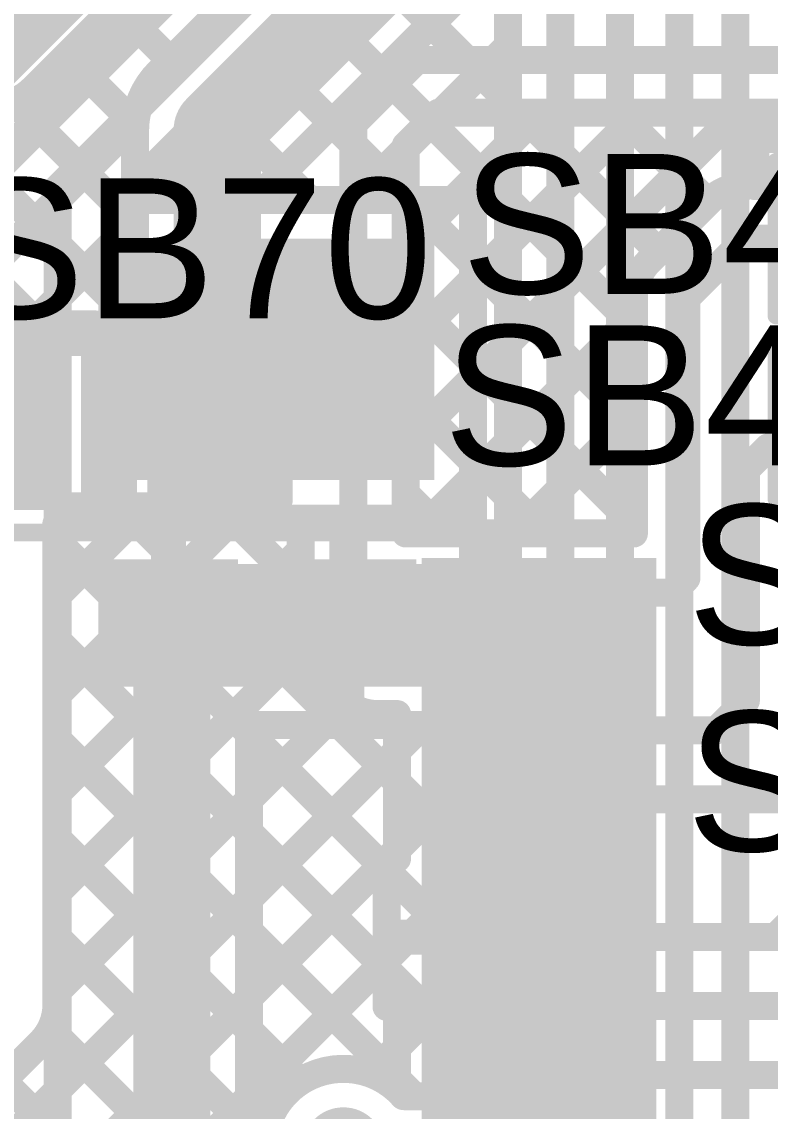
# Model space of a CAD drawing. Header units: millimetres. Extents: x -0.57 to 2.98, y -0.65 to 2.86.
# Drawn here: x 1.9541 to 2.1679, y 0.2257 to 0.537 of the extents above; entities that cross this region are included whole.
import ezdxf

# ---------------------------------------------------------------- set-up
doc = ezdxf.new("R2010")
doc.units = ezdxf.units.MM
doc.header["$MEASUREMENT"] = 0
for name, color, linetype in [('BottomLayer', 5, 'Continuous'), ('BottomPaste', 16, 'Continuous'), ('BottomSolder', 6, 'Continuous'), ('Mechanical2', 216, 'Continuous'), ('TopLayer', 1, 'Continuous'), ('TopOverlay', 2, 'Continuous'), ('TopPaste', 8, 'Continuous'), ('TopSolder', 216, 'Continuous'), ('ViaHoleLayer', 16, 'Continuous')]:
    doc.layers.add(name, color=color, linetype=linetype)
doc.styles.add('Arial', font='', dxfattribs={"height": 0.2})
doc.styles.get('Arial').set_extended_font_data('Arial')

# ---------------------------------------------------------------- blocks, each defined once
blk = doc.blocks.new('SOLDER_BRIDGE_283')
at = {"layer": 'TopLayer'}
for points in [[(-0.045, -0.0175), (-0.045, 0.0175), (-0.015, 0.0175), (-0.015, -0.0175)], [(0.015, -0.0175), (0.015, 0.0175), (0.045, 0.0175), (0.045, -0.0175)]]:
    blk.add_hatch(color=1, dxfattribs=at).paths.add_polyline_path(points)
at = {"layer": 'TopPaste'}
for points in [[(-0.045, -0.0175), (-0.045, 0.0175), (-0.015, 0.0175), (-0.015, -0.0175)], [(0.015, -0.0175), (0.015, 0.0175), (0.045, 0.0175), (0.045, -0.0175)]]:
    blk.add_hatch(color=8, dxfattribs=at).paths.add_polyline_path(points)
at = {"layer": 'TopSolder'}
for points in [[(-0.049, -0.0215), (-0.049, 0.0215), (-0.011, 0.0215), (-0.011, -0.0215)], [(0.011, -0.0215), (0.011, 0.0215), (0.049, 0.0215), (0.049, -0.0215)]]:
    blk.add_hatch(color=216, dxfattribs=at).paths.add_polyline_path(points)
at = {"layer": 'TopOverlay', "const_width": 0.005}
for points in [[(-0.05, 0.022), (-0.05, -0.022)], [(0.05, 0.022), (-0.05, 0.022)], [(0.05, 0.022), (0.05, -0.022)], [(0.05, -0.022), (-0.05, -0.022)]]:
    blk.add_lwpolyline(points, dxfattribs=at)
at = {"layer": 'TopOverlay', "const_width": 0.0025}
for points in [[(-0.05125, 0.022, 1), (-0.04875, 0.022, 1)], [(-0.05125, 0.022, 1), (-0.04875, 0.022, 1)], [(0.04875, 0.022, 1), (0.05125, 0.022, 1)], [(0.04875, 0.022, 1), (0.05125, 0.022, 1)], [(-0.05125, -0.022, 1), (-0.04875, -0.022, 1)], [(-0.05125, -0.022, 1), (-0.04875, -0.022, 1)], [(0.04875, -0.022, 1), (0.05125, -0.022, 1)], [(0.04875, -0.022, 1), (0.05125, -0.022, 1)]]:
    blk.add_lwpolyline(points, format="xyb", close=True, dxfattribs=at)
blk = doc.blocks.new('PCM1865DBTR_288')
at = {"layer": 'TopLayer'}
for points in [[(0.1437, 0.13189), (0.08465, 0.13189), (0.08465, 0.1437), (0.1437, 0.1437)], [(0.1437, 0.1122), (0.08465, 0.1122), (0.08465, 0.12402), (0.1437, 0.12402)], [(0.1437, 0.09252), (0.08465, 0.09252), (0.08465, 0.10433), (0.1437, 0.10433)], [(0.1437, 0.07283), (0.08465, 0.07283), (0.08465, 0.08465), (0.1437, 0.08465)], [(0.1437, 0.05315), (0.08465, 0.05315), (0.08465, 0.06496), (0.1437, 0.06496)], [(0.1437, 0.03346), (0.08465, 0.03346), (0.08465, 0.04528), (0.1437, 0.04528)], [(0.1437, 0.01378), (0.08465, 0.01378), (0.08465, 0.02559), (0.1437, 0.02559)], [(0.1437, -0.00591), (0.08465, -0.00591), (0.08465, 0.00591), (0.1437, 0.00591)]]:
    blk.add_hatch(color=1, dxfattribs=at).paths.add_polyline_path(points)
at = {"layer": 'TopPaste'}
for points in [[(0.1437, 0.13189), (0.08465, 0.13189), (0.08465, 0.1437), (0.1437, 0.1437)], [(0.1437, 0.1122), (0.08465, 0.1122), (0.08465, 0.12402), (0.1437, 0.12402)], [(0.1437, 0.09252), (0.08465, 0.09252), (0.08465, 0.10433), (0.1437, 0.10433)], [(0.1437, 0.07283), (0.08465, 0.07283), (0.08465, 0.08465), (0.1437, 0.08465)], [(0.1437, 0.05315), (0.08465, 0.05315), (0.08465, 0.06496), (0.1437, 0.06496)], [(0.1437, 0.03346), (0.08465, 0.03346), (0.08465, 0.04528), (0.1437, 0.04528)], [(0.1437, 0.01378), (0.08465, 0.01378), (0.08465, 0.02559), (0.1437, 0.02559)], [(0.1437, -0.00591), (0.08465, -0.00591), (0.08465, 0.00591), (0.1437, 0.00591)]]:
    blk.add_hatch(color=8, dxfattribs=at).paths.add_polyline_path(points)
at = {"layer": 'TopSolder'}
for points in [[(0.1477, 0.12789), (0.08065, 0.12789), (0.08065, 0.1477), (0.1477, 0.1477)], [(0.1477, 0.1082), (0.08065, 0.1082), (0.08065, 0.12802), (0.1477, 0.12802)], [(0.1477, 0.08852), (0.08065, 0.08852), (0.08065, 0.10833), (0.1477, 0.10833)], [(0.1477, 0.06883), (0.08065, 0.06883), (0.08065, 0.08865), (0.1477, 0.08865)], [(0.1477, 0.04915), (0.08065, 0.04915), (0.08065, 0.06896), (0.1477, 0.06896)], [(0.1477, 0.02946), (0.08065, 0.02946), (0.08065, 0.04928), (0.1477, 0.04928)], [(0.1477, 0.00978), (0.08065, 0.00978), (0.08065, 0.02959), (0.1477, 0.02959)], [(0.1477, -0.00991), (0.08065, -0.00991), (0.08065, 0.00991), (0.1477, 0.00991)], [(0.1477, -0.02959), (0.08065, -0.02959), (0.08065, -0.00978), (0.1477, -0.00978)]]:
    blk.add_hatch(color=216, dxfattribs=at).paths.add_polyline_path(points)
at = {"layer": 'TopOverlay', "const_width": 0.005}
blk.add_lwpolyline([(-0.08, 0.155), (0.078, 0.155)], dxfattribs=at)
at = {"layer": 'TopOverlay', "const_width": 0.0025}
blk.add_lwpolyline([(0.07675, 0.155, 1), (0.07925, 0.155, 1)], format="xyb", close=True, dxfattribs=at)
blk = doc.blocks.new('SOLDER_BRIDGE_294')
at = {"layer": 'TopLayer'}
for points in [[(-0.045, -0.0175), (-0.045, 0.0175), (-0.015, 0.0175), (-0.015, -0.0175)], [(0.015, -0.0175), (0.015, 0.0175), (0.045, 0.0175), (0.045, -0.0175)]]:
    blk.add_hatch(color=1, dxfattribs=at).paths.add_polyline_path(points)
at = {"layer": 'TopPaste'}
for points in [[(-0.045, -0.0175), (-0.045, 0.0175), (-0.015, 0.0175), (-0.015, -0.0175)], [(0.015, -0.0175), (0.015, 0.0175), (0.045, 0.0175), (0.045, -0.0175)]]:
    blk.add_hatch(color=8, dxfattribs=at).paths.add_polyline_path(points)
at = {"layer": 'TopSolder'}
for points in [[(-0.049, -0.0215), (-0.049, 0.0215), (-0.011, 0.0215), (-0.011, -0.0215)], [(0.011, -0.0215), (0.011, 0.0215), (0.049, 0.0215), (0.049, -0.0215)]]:
    blk.add_hatch(color=216, dxfattribs=at).paths.add_polyline_path(points)
at = {"layer": 'TopOverlay', "const_width": 0.005}
for points in [[(-0.05, 0.022), (-0.05, -0.022)], [(0.05, 0.022), (-0.05, 0.022)], [(0.05, 0.022), (0.05, -0.022)], [(0.05, -0.022), (-0.05, -0.022)]]:
    blk.add_lwpolyline(points, dxfattribs=at)
at = {"layer": 'TopOverlay', "const_width": 0.0025}
for points in [[(-0.05125, 0.022, 1), (-0.04875, 0.022, 1)], [(-0.05125, 0.022, 1), (-0.04875, 0.022, 1)], [(0.04875, 0.022, 1), (0.05125, 0.022, 1)], [(0.04875, 0.022, 1), (0.05125, 0.022, 1)], [(-0.05125, -0.022, 1), (-0.04875, -0.022, 1)], [(-0.05125, -0.022, 1), (-0.04875, -0.022, 1)], [(0.04875, -0.022, 1), (0.05125, -0.022, 1)], [(0.04875, -0.022, 1), (0.05125, -0.022, 1)]]:
    blk.add_lwpolyline(points, format="xyb", close=True, dxfattribs=at)
blk = doc.blocks.new('SOLDER_BRIDGE_296')
at = {"layer": 'TopLayer'}
for points in [[(-0.045, -0.0175), (-0.045, 0.0175), (-0.015, 0.0175), (-0.015, -0.0175)], [(0.015, -0.0175), (0.015, 0.0175), (0.045, 0.0175), (0.045, -0.0175)]]:
    blk.add_hatch(color=1, dxfattribs=at).paths.add_polyline_path(points)
at = {"layer": 'TopPaste'}
for points in [[(-0.045, -0.0175), (-0.045, 0.0175), (-0.015, 0.0175), (-0.015, -0.0175)], [(0.015, -0.0175), (0.015, 0.0175), (0.045, 0.0175), (0.045, -0.0175)]]:
    blk.add_hatch(color=8, dxfattribs=at).paths.add_polyline_path(points)
at = {"layer": 'TopSolder'}
for points in [[(-0.049, -0.0215), (-0.049, 0.0215), (-0.011, 0.0215), (-0.011, -0.0215)], [(0.011, -0.0215), (0.011, 0.0215), (0.049, 0.0215), (0.049, -0.0215)]]:
    blk.add_hatch(color=216, dxfattribs=at).paths.add_polyline_path(points)
at = {"layer": 'TopOverlay', "const_width": 0.005}
for points in [[(-0.05, 0.022), (-0.05, -0.022)], [(0.05, 0.022), (-0.05, 0.022)], [(0.05, 0.022), (0.05, -0.022)], [(0.05, -0.022), (-0.05, -0.022)]]:
    blk.add_lwpolyline(points, dxfattribs=at)
at = {"layer": 'TopOverlay', "const_width": 0.0025}
for points in [[(-0.05125, 0.022, 1), (-0.04875, 0.022, 1)], [(-0.05125, 0.022, 1), (-0.04875, 0.022, 1)], [(0.04875, 0.022, 1), (0.05125, 0.022, 1)], [(0.04875, 0.022, 1), (0.05125, 0.022, 1)], [(-0.05125, -0.022, 1), (-0.04875, -0.022, 1)], [(-0.05125, -0.022, 1), (-0.04875, -0.022, 1)], [(0.04875, -0.022, 1), (0.05125, -0.022, 1)], [(0.04875, -0.022, 1), (0.05125, -0.022, 1)]]:
    blk.add_lwpolyline(points, format="xyb", close=True, dxfattribs=at)
blk = doc.blocks.new('CAP_0603_B_345')
at = {"layer": 'BottomLayer'}
for points in [[(-0.045, -0.0175), (-0.045, 0.0175), (-0.015, 0.0175), (-0.015, -0.0175)], [(0.015, -0.0175), (0.015, 0.0175), (0.045, 0.0175), (0.045, -0.0175)]]:
    blk.add_hatch(color=5, dxfattribs=at).paths.add_polyline_path(points)
at = {"layer": 'BottomPaste'}
for points in [[(-0.045, -0.0175), (-0.045, 0.0175), (-0.015, 0.0175), (-0.015, -0.0175)], [(0.015, -0.0175), (0.015, 0.0175), (0.045, 0.0175), (0.045, -0.0175)]]:
    blk.add_hatch(color=16, dxfattribs=at).paths.add_polyline_path(points)
at = {"layer": 'BottomSolder'}
for points in [[(-0.04736, -0.01986), (-0.04736, 0.01986), (-0.01264, 0.01986), (-0.01264, -0.01986)], [(0.01264, -0.01986), (0.01264, 0.01986), (0.04736, 0.01986), (0.04736, -0.01986)]]:
    blk.add_hatch(color=6, dxfattribs=at).paths.add_polyline_path(points)
blk = doc.blocks.new('CAP_0603_B_347')
at = {"layer": 'BottomLayer'}
for points in [[(-0.045, -0.0175), (-0.045, 0.0175), (-0.015, 0.0175), (-0.015, -0.0175)], [(0.015, -0.0175), (0.015, 0.0175), (0.045, 0.0175), (0.045, -0.0175)]]:
    blk.add_hatch(color=5, dxfattribs=at).paths.add_polyline_path(points)
at = {"layer": 'BottomPaste'}
for points in [[(-0.045, -0.0175), (-0.045, 0.0175), (-0.015, 0.0175), (-0.015, -0.0175)], [(0.015, -0.0175), (0.015, 0.0175), (0.045, 0.0175), (0.045, -0.0175)]]:
    blk.add_hatch(color=16, dxfattribs=at).paths.add_polyline_path(points)
at = {"layer": 'BottomSolder'}
for points in [[(-0.04736, -0.01986), (-0.04736, 0.01986), (-0.01264, 0.01986), (-0.01264, -0.01986)], [(0.01264, -0.01986), (0.01264, 0.01986), (0.04736, 0.01986), (0.04736, -0.01986)]]:
    blk.add_hatch(color=6, dxfattribs=at).paths.add_polyline_path(points)

msp = doc.modelspace()

# ---------------------------------------------------------------- hatches: boundary and pattern name
at = {"layer": 'BottomLayer'}
for points in [[(1.976, 0.406), (2.072, 0.406), (2.072, 0.475), (1.976, 0.475)], [(1.976, 0.347), (2.072, 0.347), (2.072, 0.382), (1.976, 0.382)]]:
    msp.add_hatch(color=5, dxfattribs=at).paths.add_polyline_path(points)
h = msp.add_hatch(color=5, dxfattribs=at)
edge = h.paths.add_edge_path()
edge.add_arc((2.01, 0.458), 0.01181, 0, 360)
h = msp.add_hatch(color=5, dxfattribs=at)
edge = h.paths.add_edge_path()
edge.add_arc((2.046, 0.215), 0.01181, 0, 360)
at = {"layer": 'BottomSolder'}
h = msp.add_hatch(color=6, dxfattribs=at)
edge = h.paths.add_edge_path()
edge.add_arc((2.01, 0.458), 0.00791, 0, 360)
at = {"layer": 'TopLayer'}
h = msp.add_hatch(color=1, dxfattribs=at)
edge = h.paths.add_edge_path()
edge.add_arc((2.01, 0.458), 0.01181, 0, 360)
h = msp.add_hatch(color=1, dxfattribs=at)
edge = h.paths.add_edge_path()
edge.add_arc((2.046, 0.215), 0.01181, 0, 360)
at = {"layer": 'TopSolder'}
h = msp.add_hatch(color=216, dxfattribs=at)
edge = h.paths.add_edge_path()
edge.add_arc((2.01, 0.458), 0.00791, 0, 360)
at = {"layer": 'ViaHoleLayer'}
h = msp.add_hatch(color=16, dxfattribs=at)
edge = h.paths.add_edge_path()
edge.add_arc((2.01, 0.458), 0.00591, 0, 360)

# ---------------------------------------------------------------- linework, layer by layer
at = {"layer": 'BottomLayer'}
for points, const_width in [([(2.158, 0.203), (2.158, 1.795)], 0.008), ([(2.142, 0.173), (2.142, 1.787)], 0.008), ([(2.125, 0.20014), (2.125, 1.775)], 0.008), ([(2.108, 0.229), (2.108, 1.759)], 0.008), ([(1.96437, 0.48937), (2.09186, 0.61686)], 0.008), ([(1.98221, 0.486), (2.093, 0.59679)], 0.008), ([(2.093, 0.23521), (2.093, 0.59679)], 0.008), ([(1.64, 0.21446), (2.01131, 0.58577)], 0.01), ([(1.99239, 0.486), (2.093, 0.58661)], 0.008), ([(1.658, 0.207), (2.02931, 0.57831)], 0.01), ([(2.02068, 0.486), (2.093, 0.55832)], 0.008), ([(2.05179, 0.55558), (2.093, 0.51437)], 0.008), ([(2.03765, 0.54144), (2.093, 0.48609)], 0.008), ([(2.04896, 0.486), (2.093, 0.53004)], 0.008), ([(2.02351, 0.52729), (2.0648, 0.486)], 0.008), ([(2.00937, 0.51315), (2.03652, 0.486)], 0.008), ([(2.07725, 0.486), (2.093, 0.50175)], 0.008), ([(1.99522, 0.49901), (2.00823, 0.486)], 0.008), ([(1.96437, 0.09763), (1.96437, 0.48937)], 0.008), ([(1.98221, 0.486), (2.083, 0.486)], 0.008), ([(2.083, 0.395), (2.083, 0.486)], 0.008), ([(2.083, 0.46347), (2.093, 0.47347)], 0.008), ([(2.083, 0.4678), (2.093, 0.4578)], 0.008), ([(2.083, 0.43519), (2.093, 0.44519)], 0.008), ([(2.083, 0.43952), (2.093, 0.42952)], 0.008), ([(2.083, 0.4069), (2.093, 0.4169)], 0.008), ([(2.083, 0.41123), (2.093, 0.40123)], 0.008), ([(1.97937, 0.395), (2.0155, 0.395)], 0.008), ([(1.97937, 0.395), (2.0155, 0.395)], 0.008), ([(2.0155, 0.395), (2.0275, 0.395)], 0.008), ([(2.0155, 0.395), (2.0275, 0.395)], 0.008), ([(2.0155, 0.395), (2.0275, 0.395)], 0.008), ([(2.0275, 0.395), (2.0785, 0.395)], 0.008), ([(2.0275, 0.395), (2.0785, 0.395)], 0.008), ([(1.996, 0.366), (1.996, 0.391)], 0.01), ([(2.047, 0.366), (2.047, 0.391)], 0.01), ([(2.083, 0.336), (2.083, 0.393)], 0.008), ([(2.083, 0.37862), (2.093, 0.38862)], 0.008), ([(2.083, 0.38295), (2.093, 0.37295)], 0.008), ([(2.0015, 0.36), (2.0055, 0.364)], 0.022), ([(2.0055, 0.364), (2.008, 0.364)], 0.022), ([(1.997, -0.04203), (1.997, 0.362)], 0.022), ([(2.047, 0.366), (2.0745, 0.366)], 0.01), ([(2.047, 0.341), (2.047, 0.366)], 0.01), ([(2.083, 0.35033), (2.093, 0.36033)], 0.008), ([(2.083, 0.35467), (2.093, 0.34466)], 0.008), ([(2.019, 0.336), (2.083, 0.336)], 0.008), ([(2.019, 0.31462), (2.04038, 0.336)], 0.008), ([(2.019, 0.28633), (2.06867, 0.336)], 0.008), ([(2.019, -0.00845), (2.019, 0.336)], 0.008), ([(2.0451, 0.336), (2.093, 0.2881)], 0.008), ([(2.07338, 0.336), (2.093, 0.31638)], 0.008), ([(2.019, 0.33381), (2.093, 0.25981)], 0.008), ([(2.019, 0.25805), (2.093, 0.33205)], 0.008), ([(2.019, 0.30553), (2.09116, 0.23337)], 0.008), ([(2.019, 0.22976), (2.093, 0.30376)], 0.008), ([(2.019, 0.27725), (2.06625, 0.23)], 0.008), ([(2.05391, 0.23639), (2.093, 0.27548)], 0.008), ([(2.019, 0.24896), (2.03373, 0.23423)], 0.008), ([(2.0758, 0.23), (2.093, 0.2472)], 0.008), ([(2.08779, 0.23), (2.093, 0.23521)], 0.008), ([(2.06319, 0.23), (2.08779, 0.23)], 0.008), ([(2.094, 0.215), (2.108, 0.229)], 0.008)]:
    msp.add_lwpolyline(points, dxfattribs=dict(at, const_width=const_width))
for points, const_width in [([(2.091, 0.53004, 1), (2.095, 0.53004, 1)], 0.004), ([(2.02151, 0.52729, 1), (2.02551, 0.52729, 1)], 0.004), ([(2.00737, 0.51315, 1), (2.01137, 0.51315, 1)], 0.004), ([(2.091, 0.51437, 1), (2.095, 0.51437, 1)], 0.004), ([(2.091, 0.50175, 1), (2.095, 0.50175, 1)], 0.004), ([(1.99322, 0.49901, 1), (1.99722, 0.49901, 1)], 0.004), ([(1.96237, 0.48937, 1), (1.96637, 0.48937, 1)], 0.004), ([(1.96237, 0.48937, 1), (1.96637, 0.48937, 1)], 0.004), ([(1.98021, 0.486, 1), (1.98421, 0.486, 1)], 0.004), ([(1.98021, 0.486, 1), (1.98421, 0.486, 1)], 0.004), ([(1.99039, 0.486, 1), (1.99439, 0.486, 1)], 0.004), ([(2.00623, 0.486, 1), (2.01023, 0.486, 1)], 0.004), ([(2.01868, 0.486, 1), (2.02268, 0.486, 1)], 0.004), ([(2.03452, 0.486, 1), (2.03852, 0.486, 1)], 0.004), ([(2.04696, 0.486, 1), (2.05096, 0.486, 1)], 0.004), ([(2.0628, 0.486, 1), (2.0668, 0.486, 1)], 0.004), ([(2.07525, 0.486, 1), (2.07925, 0.486, 1)], 0.004), ([(2.081, 0.486, 1), (2.085, 0.486, 1)], 0.004), ([(2.081, 0.486, 1), (2.085, 0.486, 1)], 0.004), ([(2.091, 0.48609, 1), (2.095, 0.48609, 1)], 0.004), ([(2.091, 0.47347, 1), (2.095, 0.47347, 1)], 0.004), ([(2.081, 0.4678, 1), (2.085, 0.4678, 1)], 0.004), ([(2.081, 0.46347, 1), (2.085, 0.46347, 1)], 0.004), ([(2.091, 0.4578, 1), (2.095, 0.4578, 1)], 0.004), ([(2.091, 0.44519, 1), (2.095, 0.44519, 1)], 0.004), ([(2.081, 0.43952, 1), (2.085, 0.43952, 1)], 0.004), ([(2.081, 0.43519, 1), (2.085, 0.43519, 1)], 0.004), ([(2.091, 0.42952, 1), (2.095, 0.42952, 1)], 0.004), ([(2.091, 0.4169, 1), (2.095, 0.4169, 1)], 0.004), ([(2.081, 0.41123, 1), (2.085, 0.41123, 1)], 0.004), ([(2.081, 0.4069, 1), (2.085, 0.4069, 1)], 0.004), ([(2.091, 0.40123, 1), (2.095, 0.40123, 1)], 0.004), ([(1.97737, 0.395, 1), (1.98137, 0.395, 1)], 0.004), ([(1.97737, 0.395, 1), (1.98137, 0.395, 1)], 0.004), ([(2.0135, 0.395, 1), (2.0175, 0.395, 1)], 0.004), ([(2.0135, 0.395, 1), (2.0175, 0.395, 1)], 0.004), ([(2.0135, 0.395, 1), (2.0175, 0.395, 1)], 0.004), ([(2.0135, 0.395, 1), (2.0175, 0.395, 1)], 0.004), ([(2.0135, 0.395, 1), (2.0175, 0.395, 1)], 0.004), ([(2.0255, 0.395, 1), (2.0295, 0.395, 1)], 0.004), ([(2.0255, 0.395, 1), (2.0295, 0.395, 1)], 0.004), ([(2.0255, 0.395, 1), (2.0295, 0.395, 1)], 0.004), ([(2.0255, 0.395, 1), (2.0295, 0.395, 1)], 0.004), ([(2.0255, 0.395, 1), (2.0295, 0.395, 1)], 0.004), ([(2.0765, 0.395, 1), (2.0805, 0.395, 1)], 0.004), ([(2.0765, 0.395, 1), (2.0805, 0.395, 1)], 0.004), ([(2.081, 0.395, 1), (2.085, 0.395, 1)], 0.004), ([(1.9935, 0.391, 1), (1.9985, 0.391, 1)], 0.005), ([(2.0445, 0.391, 1), (2.0495, 0.391, 1)], 0.005), ([(2.081, 0.393, 1), (2.085, 0.393, 1)], 0.004), ([(2.091, 0.38862, 1), (2.095, 0.38862, 1)], 0.004), ([(2.081, 0.38295, 1), (2.085, 0.38295, 1)], 0.004), ([(2.081, 0.37862, 1), (2.085, 0.37862, 1)], 0.004), ([(2.091, 0.37295, 1), (2.095, 0.37295, 1)], 0.004), ([(2, 0.364, 1), (2.011, 0.364, 1)], 0.011), ([(2, 0.364, 1), (2.011, 0.364, 1)], 0.011), ([(2.0025, 0.364, 1), (2.0135, 0.364, 1)], 0.011), ([(1.9915, 0.362, 1), (2.0025, 0.362, 1)], 0.011), ([(1.996, 0.36, 1), (2.007, 0.36, 1)], 0.011), ([(1.9935, 0.366, 1), (1.9985, 0.366, 1)], 0.005), ([(2.0445, 0.366, 1), (2.0495, 0.366, 1)], 0.005), ([(2.0445, 0.366, 1), (2.0495, 0.366, 1)], 0.005), ([(2.0445, 0.366, 1), (2.0495, 0.366, 1)], 0.005), ([(2.072, 0.366, 1), (2.077, 0.366, 1)], 0.005), ([(2.091, 0.36033, 1), (2.095, 0.36033, 1)], 0.004), ([(2.081, 0.35467, 1), (2.085, 0.35467, 1)], 0.004), ([(2.081, 0.35033, 1), (2.085, 0.35033, 1)], 0.004), ([(2.091, 0.34466, 1), (2.095, 0.34466, 1)], 0.004), ([(2.0445, 0.341, 1), (2.0495, 0.341, 1)], 0.005), ([(2.017, 0.336, 1), (2.021, 0.336, 1)], 0.004), ([(2.017, 0.336, 1), (2.021, 0.336, 1)], 0.004), ([(2.03838, 0.336, 1), (2.04238, 0.336, 1)], 0.004), ([(2.0431, 0.336, 1), (2.0471, 0.336, 1)], 0.004), ([(2.06667, 0.336, 1), (2.07067, 0.336, 1)], 0.004), ([(2.07138, 0.336, 1), (2.07538, 0.336, 1)], 0.004), ([(2.081, 0.336, 1), (2.085, 0.336, 1)], 0.004), ([(2.081, 0.336, 1), (2.085, 0.336, 1)], 0.004), ([(2.017, 0.33381, 1), (2.021, 0.33381, 1)], 0.004), ([(2.091, 0.33205, 1), (2.095, 0.33205, 1)], 0.004), ([(2.017, 0.31462, 1), (2.021, 0.31462, 1)], 0.004), ([(2.091, 0.31638, 1), (2.095, 0.31638, 1)], 0.004), ([(2.017, 0.30553, 1), (2.021, 0.30553, 1)], 0.004), ([(2.091, 0.30376, 1), (2.095, 0.30376, 1)], 0.004), ([(2.017, 0.28633, 1), (2.021, 0.28633, 1)], 0.004), ([(2.091, 0.2881, 1), (2.095, 0.2881, 1)], 0.004), ([(2.017, 0.27725, 1), (2.021, 0.27725, 1)], 0.004), ([(2.091, 0.27548, 1), (2.095, 0.27548, 1)], 0.004), ([(2.017, 0.25805, 1), (2.021, 0.25805, 1)], 0.004), ([(2.091, 0.25981, 1), (2.095, 0.25981, 1)], 0.004), ([(2.017, 0.24896, 1), (2.021, 0.24896, 1)], 0.004), ([(2.091, 0.2472, 1), (2.095, 0.2472, 1)], 0.004), ([(2.05191, 0.23639, 1), (2.05591, 0.23639, 1)], 0.004), ([(2.03173, 0.23423, 1), (2.03573, 0.23423, 1)], 0.004), ([(2.08916, 0.23337, 1), (2.09316, 0.23337, 1)], 0.004), ([(2.091, 0.23521, 1), (2.095, 0.23521, 1)], 0.004), ([(2.091, 0.23521, 1), (2.095, 0.23521, 1)], 0.004), ([(2.017, 0.22976, 1), (2.021, 0.22976, 1)], 0.004), ([(2.06119, 0.23, 1), (2.06519, 0.23, 1)], 0.004), ([(2.06119, 0.23, 1), (2.06519, 0.23, 1)], 0.004), ([(2.06425, 0.23, 1), (2.06825, 0.23, 1)], 0.004), ([(2.0738, 0.23, 1), (2.0778, 0.23, 1)], 0.004), ([(2.08579, 0.23, 1), (2.08979, 0.23, 1)], 0.004), ([(2.08579, 0.23, 1), (2.08979, 0.23, 1)], 0.004), ([(2.106, 0.229, 1), (2.11, 0.229, 1)], 0.004), ([(2.106, 0.229, 1), (2.11, 0.229, 1)], 0.004)]:
    msp.add_lwpolyline(points, format="xyb", close=True, dxfattribs=dict(at, const_width=const_width))
at = {"layer": 'BottomLayer', "const_width": 0.008}
msp.add_lwpolyline([(2.03368, 0.1958, -1.152297), (2.06319, 0.23)], format="xyb", dxfattribs=at)
at = {"layer": 'Mechanical2', "const_width": 0.01}
msp.add_lwpolyline([(1.75783, 2.80917, -6.230382), (0.64896, 2.81029)], format="xyb", dxfattribs=at)
at = {"layer": 'TopLayer'}
for points, const_width in [([(1.91617, 0.46634), (2.2121, 0.76227)], 0.008), ([(1.946, 0.529), (2.02931, 0.61231)], 0.01), ([(1.9934, 0.52263), (2.08337, 0.6126)], 0.008), ([(2.01, 0.506), (2.1, 0.596)], 0.025), ([(1.95733, 0.5177), (2.04061, 0.60098)], 0.008), ([(1.99521, 0.55559), (2.01078, 0.54002)], 0.008), ([(1.98107, 0.54145), (1.99664, 0.52588)], 0.008), ([(1.96693, 0.5273), (1.98656, 0.50767)], 0.008), ([(2.04883, 0.50783), (2.067, 0.526)], 0.008), ([(2.067, 0.526), (2.20033, 0.526)], 0.008), ([(1.89638, 0.513), (1.95888, 0.4505)], 0.008), ([(1.92466, 0.513), (1.98619, 0.45148)], 0.008), ([(1.95184, 0.51411), (1.9865, 0.47945)], 0.008), ([(2.01, 0.458), (2.01, 0.506)], 0.025), ([(2.06383, 0.4443), (2.13053, 0.511)], 0.008), ([(2.06383, 0.50087), (2.07396, 0.511)], 0.008), ([(2.06383, 0.50161), (2.07321, 0.511)], 0.008), ([(2.06383, 0.47258), (2.10225, 0.511)], 0.008), ([(2.06383, 0.41601), (2.15881, 0.511)], 0.008), ([(2.07321, 0.511), (2.18315, 0.511)], 0.008), ([(2.09637, 0.511), (2.13608, 0.47129)], 0.008), ([(2.12466, 0.511), (2.15022, 0.48543)], 0.008), ([(2.15294, 0.511), (2.16369, 0.50025)], 0.008), ([(1.92881, 0.4507), (1.98664, 0.50853)], 0.008), ([(2.04883, 0.36117), (2.04883, 0.50783)], 0.008), ([(2.07065, 0.50844), (2.129, 0.45009)], 0.008), ([(1.9865, 0.4615), (1.9865, 0.506)], 0.008), ([(2.16369, 0.49), (2.16369, 0.5035)], 0.008), ([(2.16369, 0.5035), (2.19658, 0.5035)], 0.008), ([(2.06383, 0.39076), (2.06383, 0.50161)], 0.008), ([(2.06383, 0.48697), (2.129, 0.4218)], 0.008), ([(2.1334, 0.46861), (2.15039, 0.4856)], 0.008), ([(1.95689, 0.4505), (1.9865, 0.48011)], 0.008), ([(2.144, 0.458), (2.161, 0.475)], 0.008), ([(2.161, 0.475), (2.18969, 0.475)], 0.008), ([(2.00969, 0.42269), (2.00969, 0.45769)], 0.025), ([(2.00969, 0.45769), (2.01, 0.458)], 0.022), ([(1.98619, 0.4505), (1.98619, 0.45769)], 0.008), ([(2.06383, 0.45869), (2.129, 0.39352)], 0.008), ([(2.129, 0.39076), (2.129, 0.458)], 0.008), ([(2.144, 0.378), (2.144, 0.458)], 0.008), ([(1.92884, 0.4505), (1.975, 0.4505)], 0.008), ([(1.975, 0.3935), (1.975, 0.4505)], 0.008), ([(1.983, 0.3935), (1.983, 0.4505)], 0.008), ([(2.06686, 0.39076), (2.129, 0.4529)], 0.008), ([(1.975, 0.44032), (1.983, 0.44832)], 0.008), ([(1.975, 0.43438), (1.983, 0.42638)], 0.008), ([(2.009, 0.422), (2.00969, 0.42269)], 0.022), ([(2.06383, 0.43041), (2.10347, 0.39076)], 0.008), ([(2.09515, 0.39076), (2.129, 0.42462)], 0.008), ([(1.975, 0.41204), (1.983, 0.42004)], 0.008), ([(2.161, 0.40897), (2.16738, 0.41535)], 0.008), ([(2.16738, 0.41535), (2.18238, 0.41535)], 0.008), ([(2.161, 0.343), (2.161, 0.40897)], 0.008), ([(1.975, 0.4061), (1.983, 0.3981)], 0.008), ([(2.06383, 0.40212), (2.07519, 0.39076)], 0.008), ([(1.983, 0.3981), (1.9876, 0.3935)], 0.008), ([(2.12343, 0.39076), (2.129, 0.39633)], 0.008), ([(1.964, 0.3935), (1.975, 0.3935)], 0.008), ([(1.964, 0.34447), (2.01303, 0.3935)], 0.008), ([(1.964, 0.256), (1.964, 0.3935)], 0.008), ([(1.964, 0.37275), (1.98475, 0.3935)], 0.008), ([(1.983, 0.3935), (2.03383, 0.3935)], 0.008), ([(1.9876, 0.3935), (2.06134, 0.31976)], 0.008), ([(2.01588, 0.3935), (2.03383, 0.37555)], 0.008), ([(2.03383, 0.36117), (2.03383, 0.3935)], 0.008), ([(1.964, 0.38881), (2.05834, 0.29447)], 0.008), ([(2.06383, 0.39076), (2.129, 0.39076)], 0.008), ([(1.964, 0.31619), (2.03383, 0.38601)], 0.008), ([(2.13986, 0.37386), (2.144, 0.378)], 0.008), ([(2.10187, 0.37386), (2.13986, 0.37386)], 0.008), ([(1.964, 0.36053), (2.05834, 0.26619)], 0.008), ([(2.04883, 0.36117), (2.05583, 0.35417)], 0.008), ([(1.964, 0.2879), (2.03415, 0.35806)], 0.008), ([(2.05583, 0.35417), (2.10187, 0.35417)], 0.008), ([(2.03823, 0.35056), (2.04521, 0.34357)], 0.008), ([(1.964, 0.25962), (2.04667, 0.34229)], 0.008), ([(2.15249, 0.33449), (2.161, 0.343)], 0.008), ([(2.05583, 0.33917), (2.06134, 0.33917)], 0.008), ([(2.06134, 0.33171), (2.06134, 0.33727)], 0.008), ([(1.964, 0.33225), (2.06134, 0.23491)], 0.008), ([(2.10187, 0.33449), (2.15249, 0.33449)], 0.008), ([(2.06134, 0.31758), (2.06134, 0.33171)], 0.008), ([(2.06134, 0.31758), (2.06134, 0.33171)], 0.008), ([(1.93174, 0.19908), (2.06134, 0.32867)], 0.008), ([(2.06134, 0.31202), (2.06134, 0.31758)], 0.008), ([(2.10187, 0.3148), (2.25224, 0.3148)], 0.008), ([(2.06134, 0.2979), (2.06134, 0.31202)], 0.008), ([(2.06134, 0.2979), (2.06134, 0.31202)], 0.008), ([(1.964, 0.30396), (2.03373, 0.23423)], 0.008), ([(1.94696, 0.18601), (2.06134, 0.30039)], 0.008), ([(2.05834, 0.25553), (2.05834, 0.29534)], 0.008), ([(2.16943, 0.27543), (2.174, 0.28)], 0.008), ([(2.06234, 0.27543), (2.10187, 0.27543)], 0.01), ([(1.964, 0.27568), (2.02323, 0.21644)], 0.008), ([(2.10187, 0.27543), (2.16943, 0.27543)], 0.008), ([(1.94187, 0.15264), (2.05834, 0.2691)], 0.008), ([(2.10187, 0.25575), (2.56575, 0.25575)], 0.008), ([(2.06134, 0.23884), (2.06134, 0.25297)], 0.008), ([(2.06134, 0.23884), (2.06134, 0.25297)], 0.008), ([(1.96231, 0.24908), (2.0248, 0.1866)], 0.008), ([(1.93967, 0.22546), (1.9596, 0.24539)], 0.008), ([(2.05391, 0.23639), (2.06134, 0.24382)], 0.008), ([(2.06134, 0.23328), (2.06134, 0.23884)], 0.008), ([(2.10187, 0.23606), (2.59006, 0.23606)], 0.008), ([(1.94866, 0.23445), (2.03094, 0.15217)], 0.008)]:
    msp.add_lwpolyline(points, dxfattribs=dict(at, const_width=const_width))
for points, const_width in [([(2.00878, 0.54002, 1), (2.01278, 0.54002, 1)], 0.004), ([(1.96493, 0.5273, 1), (1.96893, 0.5273, 1)], 0.004), ([(1.99464, 0.52588, 1), (1.99864, 0.52588, 1)], 0.004), ([(2.065, 0.526, 1), (2.069, 0.526, 1)], 0.004), ([(2.065, 0.526, 1), (2.069, 0.526, 1)], 0.004), ([(1.99138, 0.52262, 1), (1.99538, 0.52262, 1)], 0.004), ([(1.9914, 0.52263, 1), (1.9954, 0.52263, 1)], 0.004), ([(1.9914, 0.52263, 1), (1.9954, 0.52263, 1)], 0.004), ([(1.95531, 0.51769, 1), (1.95931, 0.51769, 1)], 0.004), ([(1.95533, 0.5177, 1), (1.95933, 0.5177, 1)], 0.004), ([(1.95533, 0.5177, 1), (1.95933, 0.5177, 1)], 0.004), ([(1.94984, 0.51411, 1), (1.95384, 0.51411, 1)], 0.004), ([(2.00375, 0.506, 1), (2.01625, 0.506, 1)], 0.0125), ([(2.00375, 0.506, 1), (2.01625, 0.506, 1)], 0.0125), ([(2.07121, 0.511, 1), (2.07521, 0.511, 1)], 0.004), ([(2.07121, 0.511, 1), (2.07521, 0.511, 1)], 0.004), ([(2.07196, 0.511, 1), (2.07596, 0.511, 1)], 0.004), ([(2.09437, 0.511, 1), (2.09837, 0.511, 1)], 0.004), ([(2.10025, 0.511, 1), (2.10425, 0.511, 1)], 0.004), ([(2.12266, 0.511, 1), (2.12666, 0.511, 1)], 0.004), ([(2.12853, 0.511, 1), (2.13253, 0.511, 1)], 0.004), ([(2.15094, 0.511, 1), (2.15494, 0.511, 1)], 0.004), ([(2.15681, 0.511, 1), (2.16081, 0.511, 1)], 0.004), ([(1.98456, 0.50767, 1), (1.98856, 0.50767, 1)], 0.004), ([(1.98464, 0.50853, 1), (1.98864, 0.50853, 1)], 0.004), ([(2.04683, 0.50783, 1), (2.05083, 0.50783, 1)], 0.004), ([(2.04683, 0.50783, 1), (2.05083, 0.50783, 1)], 0.004), ([(2.06865, 0.50844, 1), (2.07265, 0.50844, 1)], 0.004), ([(1.9845, 0.506, 1), (1.9885, 0.506, 1)], 0.004), ([(1.9845, 0.506, 1), (1.9885, 0.506, 1)], 0.004), ([(1.9845, 0.506, 1), (1.9885, 0.506, 1)], 0.004), ([(2.16169, 0.5035, 1), (2.16569, 0.5035, 1)], 0.004), ([(2.16169, 0.5035, 1), (2.16569, 0.5035, 1)], 0.004), ([(2.06183, 0.50161, 1), (2.06583, 0.50161, 1)], 0.004), ([(2.06183, 0.50161, 1), (2.06583, 0.50161, 1)], 0.004), ([(2.06183, 0.50087, 1), (2.06583, 0.50087, 1)], 0.004), ([(2.16169, 0.50025, 1), (2.16569, 0.50025, 1)], 0.004), ([(2.159, 0.49, 1), (2.163, 0.49, 1)], 0.004), ([(2.159, 0.49, 1), (2.163, 0.49, 1)], 0.004), ([(2.16169, 0.49, 1), (2.16569, 0.49, 1)], 0.004), ([(2.06183, 0.48697, 1), (2.06583, 0.48697, 1)], 0.004), ([(2.14822, 0.48543, 1), (2.15222, 0.48543, 1)], 0.004), ([(2.14839, 0.48561, 1), (2.15239, 0.48561, 1)], 0.004), ([(2.14839, 0.4856, 1), (2.15239, 0.4856, 1)], 0.004), ([(2.1484, 0.48561, 1), (2.1524, 0.48561, 1)], 0.004), ([(1.9845, 0.48011, 1), (1.9885, 0.48011, 1)], 0.004), ([(1.9845, 0.47945, 1), (1.9885, 0.47945, 1)], 0.004), ([(2.06183, 0.47258, 1), (2.06583, 0.47258, 1)], 0.004), ([(2.159, 0.475, 1), (2.163, 0.475, 1)], 0.004), ([(2.159, 0.475, 1), (2.163, 0.475, 1)], 0.004), ([(2.13408, 0.47129, 1), (2.13808, 0.47129, 1)], 0.004), ([(2.00344, 0.45769, 1), (2.01594, 0.45769, 1)], 0.0125), ([(2.00375, 0.458, 1), (2.01625, 0.458, 1)], 0.0125), ([(2.13139, 0.46861, 1), (2.13539, 0.46861, 1)], 0.004), ([(2.13139, 0.4686, 1), (2.13539, 0.4686, 1)], 0.004), ([(2.1314, 0.46861, 1), (2.1354, 0.46861, 1)], 0.004), ([(2.00419, 0.45769, 1), (2.01519, 0.45769, 1)], 0.011), ([(2.0045, 0.458, 1), (2.0155, 0.458, 1)], 0.011), ([(1.9845, 0.4615, 1), (1.9885, 0.4615, 1)], 0.004), ([(1.98419, 0.45769, 1), (1.98819, 0.45769, 1)], 0.004), ([(2.06183, 0.45869, 1), (2.06583, 0.45869, 1)], 0.004), ([(2.127, 0.458, 1), (2.131, 0.458, 1)], 0.004), ([(2.127, 0.458, 1), (2.131, 0.458, 1)], 0.004), ([(2.127, 0.458, 1), (2.131, 0.458, 1)], 0.004), ([(2.142, 0.458, 1), (2.146, 0.458, 1)], 0.004), ([(2.142, 0.458, 1), (2.146, 0.458, 1)], 0.004), ([(1.95489, 0.4505, 1), (1.95889, 0.4505, 1)], 0.004), ([(1.95688, 0.4505, 1), (1.96088, 0.4505, 1)], 0.004), ([(1.973, 0.4505, 1), (1.977, 0.4505, 1)], 0.004), ([(1.973, 0.4505, 1), (1.977, 0.4505, 1)], 0.004), ([(1.981, 0.4505, 1), (1.985, 0.4505, 1)], 0.004), ([(1.98419, 0.45148, 1), (1.98819, 0.45148, 1)], 0.004), ([(1.98419, 0.4505, 1), (1.98819, 0.4505, 1)], 0.004), ([(2.127, 0.4529, 1), (2.131, 0.4529, 1)], 0.004), ([(1.981, 0.44832, 1), (1.985, 0.44832, 1)], 0.004), ([(2.127, 0.45009, 1), (2.131, 0.45009, 1)], 0.004), ([(2.06183, 0.4443, 1), (2.06583, 0.4443, 1)], 0.004), ([(1.973, 0.44032, 1), (1.977, 0.44032, 1)], 0.004), ([(1.973, 0.43438, 1), (1.977, 0.43438, 1)], 0.004), ([(2.00344, 0.42269, 1), (2.01594, 0.42269, 1)], 0.0125), ([(2.0035, 0.422, 1), (2.0145, 0.422, 1)], 0.011), ([(2.00419, 0.42269, 1), (2.01519, 0.42269, 1)], 0.011), ([(2.06183, 0.43041, 1), (2.06583, 0.43041, 1)], 0.004), ([(1.981, 0.42638, 1), (1.985, 0.42638, 1)], 0.004), ([(2.127, 0.42462, 1), (2.131, 0.42462, 1)], 0.004), ([(1.981, 0.42004, 1), (1.985, 0.42004, 1)], 0.004), ([(2.127, 0.4218, 1), (2.131, 0.4218, 1)], 0.004), ([(2.06183, 0.41601, 1), (2.06583, 0.41601, 1)], 0.004), ([(2.16538, 0.41535, 1), (2.16938, 0.41535, 1)], 0.004), ([(2.16538, 0.41535, 1), (2.16938, 0.41535, 1)], 0.004), ([(1.973, 0.41204, 1), (1.977, 0.41204, 1)], 0.004), ([(2.159, 0.40897, 1), (2.163, 0.40897, 1)], 0.004), ([(2.159, 0.40897, 1), (2.163, 0.40897, 1)], 0.004), ([(1.973, 0.4061, 1), (1.977, 0.4061, 1)], 0.004), ([(2.06183, 0.40212, 1), (2.06583, 0.40212, 1)], 0.004), ([(1.981, 0.3981, 1), (1.985, 0.3981, 1)], 0.004), ([(1.981, 0.3981, 1), (1.985, 0.3981, 1)], 0.004), ([(2.127, 0.39633, 1), (2.131, 0.39633, 1)], 0.004), ([(1.962, 0.3935, 1), (1.966, 0.3935, 1)], 0.004), ([(1.962, 0.3935, 1), (1.966, 0.3935, 1)], 0.004), ([(1.973, 0.3935, 1), (1.977, 0.3935, 1)], 0.004), ([(1.973, 0.3935, 1), (1.977, 0.3935, 1)], 0.004), ([(1.981, 0.3935, 1), (1.985, 0.3935, 1)], 0.004), ([(1.981, 0.3935, 1), (1.985, 0.3935, 1)], 0.004), ([(1.98275, 0.3935, 1), (1.98675, 0.3935, 1)], 0.004), ([(1.9856, 0.3935, 1), (1.9896, 0.3935, 1)], 0.004), ([(1.9856, 0.3935, 1), (1.9896, 0.3935, 1)], 0.004), ([(2.01103, 0.3935, 1), (2.01503, 0.3935, 1)], 0.004), ([(2.01388, 0.3935, 1), (2.01788, 0.3935, 1)], 0.004), ([(2.03183, 0.3935, 1), (2.03583, 0.3935, 1)], 0.004), ([(2.03183, 0.3935, 1), (2.03583, 0.3935, 1)], 0.004), ([(2.127, 0.39352, 1), (2.131, 0.39352, 1)], 0.004), ([(1.962, 0.38881, 1), (1.966, 0.38881, 1)], 0.004), ([(2.06183, 0.39076, 1), (2.06583, 0.39076, 1)], 0.004), ([(2.06183, 0.39076, 1), (2.06583, 0.39076, 1)], 0.004), ([(2.06486, 0.39076, 1), (2.06886, 0.39076, 1)], 0.004), ([(2.07319, 0.39076, 1), (2.07719, 0.39076, 1)], 0.004), ([(2.09315, 0.39076, 1), (2.09715, 0.39076, 1)], 0.004), ([(2.10147, 0.39076, 1), (2.10547, 0.39076, 1)], 0.004), ([(2.12143, 0.39076, 1), (2.12543, 0.39076, 1)], 0.004), ([(2.127, 0.39076, 1), (2.131, 0.39076, 1)], 0.004), ([(2.127, 0.39076, 1), (2.131, 0.39076, 1)], 0.004), ([(2.03183, 0.38601, 1), (2.03583, 0.38601, 1)], 0.004), ([(2.142, 0.378, 1), (2.146, 0.378, 1)], 0.004), ([(2.142, 0.378, 1), (2.146, 0.378, 1)], 0.004), ([(1.962, 0.37275, 1), (1.966, 0.37275, 1)], 0.004), ([(2.03183, 0.37555, 1), (2.03583, 0.37555, 1)], 0.004), ([(2.09987, 0.37386, 1), (2.10387, 0.37386, 1)], 0.004), ([(2.13786, 0.37386, 1), (2.14186, 0.37386, 1)], 0.004), ([(2.13786, 0.37386, 1), (2.14186, 0.37386, 1)], 0.004), ([(1.962, 0.36053, 1), (1.966, 0.36053, 1)], 0.004), ([(2.03183, 0.36117, 1), (2.03583, 0.36117, 1)], 0.004), ([(2.03183, 0.36117, 1), (2.03583, 0.36117, 1)], 0.004), ([(2.03183, 0.36117, 1), (2.03583, 0.36117, 1)], 0.004), ([(2.04683, 0.36117, 1), (2.05083, 0.36117, 1)], 0.004), ([(2.04683, 0.36117, 1), (2.05083, 0.36117, 1)], 0.004), ([(2.03215, 0.35806, 1), (2.03615, 0.35806, 1)], 0.004), ([(2.05383, 0.35417, 1), (2.05783, 0.35417, 1)], 0.004), ([(2.05383, 0.35417, 1), (2.05783, 0.35417, 1)], 0.004), ([(2.09987, 0.35417, 1), (2.10387, 0.35417, 1)], 0.004), ([(2.03621, 0.35057, 1), (2.04021, 0.35057, 1)], 0.004), ([(2.03622, 0.35057, 1), (2.04022, 0.35057, 1)], 0.004), ([(2.03623, 0.35056, 1), (2.04023, 0.35056, 1)], 0.004), ([(1.962, 0.34447, 1), (1.966, 0.34447, 1)], 0.004), ([(2.04321, 0.34357, 1), (2.04721, 0.34357, 1)], 0.004), ([(2.04322, 0.34357, 1), (2.04722, 0.34357, 1)], 0.004), ([(2.04323, 0.34356, 1), (2.04723, 0.34356, 1)], 0.004), ([(2.04467, 0.34229, 1), (2.04867, 0.34229, 1)], 0.004), ([(2.159, 0.343, 1), (2.163, 0.343, 1)], 0.004), ([(2.159, 0.343, 1), (2.163, 0.343, 1)], 0.004), ([(2.05383, 0.33917, 1), (2.05783, 0.33917, 1)], 0.004), ([(2.05383, 0.33917, 1), (2.05783, 0.33917, 1)], 0.004), ([(2.05383, 0.33917, 1), (2.05783, 0.33917, 1)], 0.004), ([(2.05934, 0.33917, 1), (2.06334, 0.33917, 1)], 0.004), ([(2.05934, 0.33727, 1), (2.06334, 0.33727, 1)], 0.004), ([(1.962, 0.33225, 1), (1.966, 0.33225, 1)], 0.004), ([(2.09987, 0.33449, 1), (2.10387, 0.33449, 1)], 0.004), ([(2.15049, 0.33449, 1), (2.15449, 0.33449, 1)], 0.004), ([(2.15049, 0.33449, 1), (2.15449, 0.33449, 1)], 0.004), ([(2.05934, 0.33171, 1), (2.06334, 0.33171, 1)], 0.004), ([(2.05934, 0.33171, 1), (2.06334, 0.33171, 1)], 0.004), ([(2.05934, 0.33171, 1), (2.06334, 0.33171, 1)], 0.004), ([(2.05934, 0.32867, 1), (2.06334, 0.32867, 1)], 0.004), ([(2.05934, 0.31976, 1), (2.06334, 0.31976, 1)], 0.004), ([(2.05934, 0.31758, 1), (2.06334, 0.31758, 1)], 0.004), ([(2.05934, 0.31758, 1), (2.06334, 0.31758, 1)], 0.004), ([(2.05934, 0.31758, 1), (2.06334, 0.31758, 1)], 0.004), ([(1.962, 0.31619, 1), (1.966, 0.31619, 1)], 0.004), ([(2.09987, 0.3148, 1), (2.10387, 0.3148, 1)], 0.004), ([(2.05934, 0.31202, 1), (2.06334, 0.31202, 1)], 0.004), ([(2.05934, 0.31202, 1), (2.06334, 0.31202, 1)], 0.004), ([(2.05934, 0.31202, 1), (2.06334, 0.31202, 1)], 0.004), ([(1.962, 0.30396, 1), (1.966, 0.30396, 1)], 0.004), ([(2.05934, 0.30039, 1), (2.06334, 0.30039, 1)], 0.004), ([(2.05634, 0.29534, 1), (2.06034, 0.29534, 1)], 0.004), ([(2.05934, 0.2979, 1), (2.06334, 0.2979, 1)], 0.004), ([(2.05934, 0.2979, 1), (2.06334, 0.2979, 1)], 0.004), ([(2.05634, 0.29447, 1), (2.06034, 0.29447, 1)], 0.004), ([(1.962, 0.2879, 1), (1.966, 0.2879, 1)], 0.004), ([(2.05984, 0.27543, 1), (2.06484, 0.27543, 1)], 0.005), ([(2.09937, 0.27543, 1), (2.10437, 0.27543, 1)], 0.005), ([(1.962, 0.27568, 1), (1.966, 0.27568, 1)], 0.004), ([(2.09987, 0.27543, 1), (2.10387, 0.27543, 1)], 0.004), ([(2.16743, 0.27543, 1), (2.17143, 0.27543, 1)], 0.004), ([(2.16743, 0.27543, 1), (2.17143, 0.27543, 1)], 0.004), ([(2.05634, 0.2691, 1), (2.06034, 0.2691, 1)], 0.004), ([(2.05634, 0.26619, 1), (2.06034, 0.26619, 1)], 0.004), ([(1.962, 0.25962, 1), (1.966, 0.25962, 1)], 0.004), ([(1.962, 0.256, 1), (1.966, 0.256, 1)], 0.004), ([(1.962, 0.256, 1), (1.966, 0.256, 1)], 0.004), ([(1.962, 0.256, 1), (1.966, 0.256, 1)], 0.004), ([(2.05634, 0.25553, 1), (2.06034, 0.25553, 1)], 0.004), ([(2.09987, 0.25575, 1), (2.10387, 0.25575, 1)], 0.004), ([(2.05934, 0.25297, 1), (2.06334, 0.25297, 1)], 0.004), ([(2.05934, 0.25297, 1), (2.06334, 0.25297, 1)], 0.004), ([(1.96031, 0.24908, 1), (1.96431, 0.24908, 1)], 0.004), ([(1.9576, 0.24539, 1), (1.9616, 0.24539, 1)], 0.004), ([(1.95761, 0.2454, 1), (1.96161, 0.2454, 1)], 0.004), ([(1.95761, 0.24539, 1), (1.96161, 0.24539, 1)], 0.004), ([(2.05934, 0.24382, 1), (2.06334, 0.24382, 1)], 0.004), ([(2.05934, 0.23884, 1), (2.06334, 0.23884, 1)], 0.004), ([(2.05934, 0.23884, 1), (2.06334, 0.23884, 1)], 0.004), ([(2.05934, 0.23884, 1), (2.06334, 0.23884, 1)], 0.004), ([(2.05191, 0.23639, 1), (2.05591, 0.23639, 1)], 0.004), ([(2.09987, 0.23606, 1), (2.10387, 0.23606, 1)], 0.004), ([(2.03173, 0.23423, 1), (2.03573, 0.23423, 1)], 0.004), ([(2.05934, 0.23491, 1), (2.06334, 0.23491, 1)], 0.004), ([(2.05934, 0.23328, 1), (2.06334, 0.23328, 1)], 0.004), ([(2.05934, 0.23188, 1), (2.06334, 0.23188, 1)], 0.004)]:
    msp.add_lwpolyline(points, format="xyb", close=True, dxfattribs=dict(at, const_width=const_width))
at = {"layer": 'TopLayer', "const_width": 0.008}
for points in [[(1.9865, 0.506, -0.199188), (1.9934, 0.52263)], [(1.9865, 0.506, -0.198912), (1.99338, 0.52262)], [(1.95733, 0.5177, -0.199231), (1.946, 0.513)], [(1.95731, 0.51769, -0.198912), (1.946, 0.513)], [(2.15039, 0.48561, -0.198912), (2.161, 0.49)], [(2.1504, 0.48561, -0.198764), (2.161, 0.49)], [(2.129, 0.458, -0.198912), (2.13339, 0.46861)], [(2.129, 0.458, -0.198764), (2.13339, 0.4686)], [(2.03821, 0.35057, -0.198764), (2.03383, 0.36117)], [(2.03822, 0.35057, -0.198912), (2.03383, 0.36117)], [(2.05583, 0.33917, -0.198912), (2.04522, 0.34357)], [(2.05583, 0.33917, -0.198764), (2.04523, 0.34356)], [(1.964, 0.256, -0.198912), (1.95961, 0.24539)], [(1.964, 0.256, -0.198764), (1.95961, 0.2454)], [(2.03368, 0.1958, -1.087079), (2.06134, 0.23188)]]:
    msp.add_lwpolyline(points, format="xyb", dxfattribs=at)

# ---------------------------------------------------------------- block references
for name, p, rotation in [('SOLDER_BRIDGE_294', (2.21969, 0.475), 180), ('SOLDER_BRIDGE_283', (1.979, 0.422), 180), ('SOLDER_BRIDGE_296', (2.21969, 0.42267), 180), ('CAP_0603_B_347', (1.996, 0.396), 270), ('CAP_0603_B_345', (2.047, 0.396), 270)]:
    msp.add_blockref(name, p, dxfattribs=dict(rotation=rotation))
msp.add_blockref('PCM1865DBTR_288', (1.98769, 0.23606))

# ---------------------------------------------------------------- texts
at = {"layer": 'TopOverlay', "style": 'Arial'}
for s, p in [('SB48', (2.07969, 0.45921)), ('SB70', (1.93477, 0.45221)), ('SB46', (2.07453, 0.41021)), ('SB47', (2.14424, 0.35907)), ('SB45', (2.14398, 0.30001))]:
    msp.add_text(s, height=0.04, dxfattribs=at).set_placement(p)

doc.saveas('drawing.dxf')
